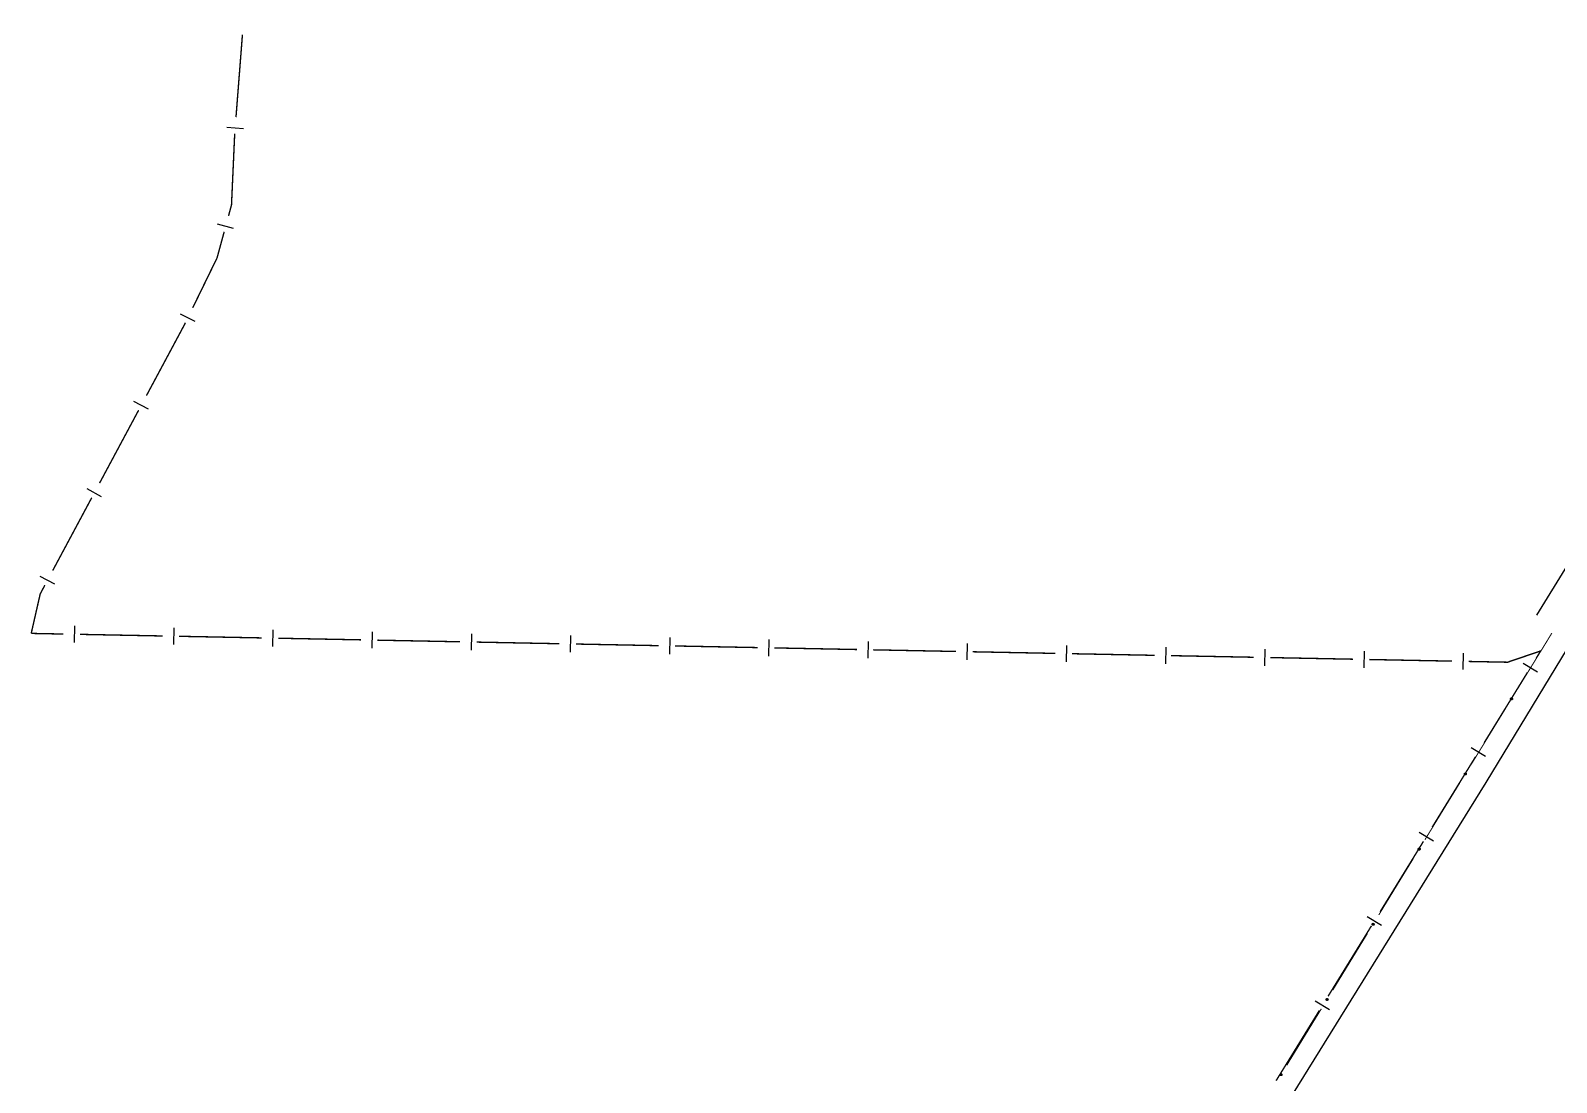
# Model space of a CAD drawing. Extents: x 210853 to 212686, y 4878863 to 4882037.
# Drawn here: x 211042.4 to 211319.2, y 4879299 to 4879489.9 of the extents above; entities that cross this region are included whole.
import ezdxf

# ---------------------------------------------------------------- set-up
doc = ezdxf.new("R2010")
doc.units = 0
doc.header["$LTSCALE"] = 1.5
doc.header["$MEASUREMENT"] = 0
for name, color, linetype in [('LM-LIM-SETORES-BAIRROS', 250, 'CONTINUOUS'), ('SV-EIXO-ROD-ESTR', 7, 'CONTINUOUS'), ('SV-EST-MUNIC-PAV', 20, 'CONTINUOUS')]:
    doc.layers.add(name, color=color, linetype=linetype)

msp = doc.modelspace()

# ---------------------------------------------------------------- linework, layer by layer
at = {"layer": 'LM-LIM-SETORES-BAIRROS', "const_width": 0.25}
for points in [[(211079.640292, 4879474.1921), (211080.809905, 4879489.146431)], [(211078.826378, 4879458.265691), (211079.407747, 4879471.201149)], [(211078.286597, 4879456.286493), (211078.812832, 4879458.216021)], [(211078.812832, 4879458.216021), (211078.826378, 4879458.265691)], [(211076.201803, 4879448.642249), (211077.497245, 4879453.392202)], [(211071.783999, 4879439.585751), (211076.168235, 4879448.573436)], [(211076.168235, 4879448.573436), (211076.201803, 4879448.642249)], [(211063.393063, 4879423.66333), (211070.004163, 4879436.00405)], [(211070.004163, 4879436.00405), (211070.369414, 4879436.685852)], [(211070.369414, 4879436.685852), (211070.468728, 4879436.889446)], [(211054.893078, 4879407.79669), (211061.976399, 4879421.01889)], [(211046.393093, 4879391.930051), (211053.476414, 4879405.152251)], [(211044.123664, 4879387.693784), (211044.976428, 4879389.285611)], [(211042.489017, 4879380.519499), (211044.080534, 4879387.504493)], [(211044.080534, 4879387.504493), (211044.123664, 4879387.693784)], [(211043.324846, 4879380.503194), (211042.489017, 4879380.519499)], [(211048.323894, 4879380.405641), (211043.324846, 4879380.503194)], [(211066.320468, 4879380.054453), (211051.323323, 4879380.34711)], [(211084.317042, 4879379.703265), (211069.319897, 4879379.995922)], [(211102.313616, 4879379.352077), (211087.316471, 4879379.644733)], [(211120.310189, 4879379.000888), (211105.313045, 4879379.293545)], [(211138.306763, 4879378.6497), (211123.309618, 4879378.942357)], [(211156.303337, 4879378.298512), (211141.306192, 4879378.591169)], [(211174.299911, 4879377.947324), (211159.302766, 4879378.239981)], [(211192.296484, 4879377.596136), (211177.29934, 4879377.888792)], [(211210.293058, 4879377.244947), (211195.295913, 4879377.537604)], [(211228.289632, 4879376.893759), (211213.292487, 4879377.186416)], [(211246.286206, 4879376.542571), (211231.289061, 4879376.835228)], [(211264.282779, 4879376.191383), (211249.285635, 4879376.48404)], [(211282.279353, 4879375.840195), (211267.282208, 4879376.132852)], [(211300.275927, 4879375.489006), (211285.278782, 4879375.781663)], [(211310.338308, 4879375.292647), (211303.275356, 4879375.430475)], [(211311.224003, 4879375.594451), (211310.338308, 4879375.292647)], [(211316.35042, 4879377.341294), (211311.224003, 4879375.594451)], [(211315.519945, 4879375.992299), (211316.044191, 4879376.843866)], [(211316.044191, 4879376.843866), (211316.35042, 4879377.341294)], [(211306.083519, 4879360.664094), (211313.947207, 4879373.437598)], [(211296.647092, 4879345.335889), (211304.510781, 4879358.109393)], [(211287.210666, 4879330.007684), (211295.074355, 4879342.781188)], [(211277.77424, 4879314.67948), (211285.637929, 4879327.452984)], [(211268.337814, 4879299.351275), (211276.201503, 4879312.124779)]]:
    msp.add_lwpolyline(points, dxfattribs=at)
at = {"layer": 'LM-LIM-SETORES-BAIRROS'}
for points in [[(211080.979777, 4879472.081228), (211077.98891, 4879472.31515)], [(211079.207508, 4879453.96229), (211076.313216, 4879454.751642)], [(211072.255304, 4879437.130579), (211069.558999, 4879438.44585)], [(211063.77084, 4879421.192038), (211061.1264, 4879422.608702)], [(211055.270855, 4879405.325398), (211052.626415, 4879406.742063)], [(211046.77087, 4879389.458759), (211044.12643, 4879390.875423)], [(211050.352779, 4879381.866335), (211050.294248, 4879378.866906)], [(211068.349353, 4879381.515147), (211068.290822, 4879378.515718)], [(211086.345927, 4879381.163958), (211086.287395, 4879378.164529)], [(211104.342501, 4879380.81277), (211104.283969, 4879377.813341)], [(211122.339074, 4879380.461582), (211122.280543, 4879377.462153)], [(211140.335648, 4879380.110394), (211140.277117, 4879377.110965)], [(211158.332222, 4879379.759206), (211158.27369, 4879376.759777)], [(211176.328796, 4879379.408017), (211176.270264, 4879376.408588)], [(211194.325369, 4879379.056829), (211194.266838, 4879376.0574)], [(211212.321943, 4879378.705641), (211212.263412, 4879375.706212)], [(211230.318517, 4879378.354453), (211230.259985, 4879375.355024)], [(211248.315091, 4879378.003265), (211248.256559, 4879375.003836)], [(211266.311664, 4879377.652076), (211266.253133, 4879374.652647)], [(211284.308238, 4879377.300888), (211284.249707, 4879374.301459)], [(211302.304812, 4879376.9497), (211302.24628, 4879373.950271)], [(211315.748803, 4879373.502796), (211313.194103, 4879375.075534)], [(211306.312377, 4879358.174591), (211303.757676, 4879359.747329)], [(211296.875951, 4879342.846386), (211294.32125, 4879344.419124)], [(211287.439525, 4879327.518182), (211284.884824, 4879329.090919)], [(211278.003099, 4879312.189977), (211275.448398, 4879313.762715)]]:
    msp.add_lwpolyline(points, dxfattribs=at)
at = {"layer": 'SV-EIXO-ROD-ESTR', "const_width": 0.18}
for points in [[(211318.37287, 4879380.578279), (211317.854179, 4879379.723317)], [(211317.582113, 4879379.274871), (211312.098225, 4879370.34948)], [(211317.854179, 4879379.723317), (211317.582113, 4879379.274871)], [(211310.004234, 4879366.941372), (211303.722261, 4879356.717047)], [(211301.628271, 4879353.308939), (211295.346298, 4879343.084614)], [(211293.252307, 4879339.676506), (211291.681814, 4879337.120424)], [(211291.190964, 4879336.321533), (211286.982527, 4879329.444704)], [(211291.681814, 4879337.120424), (211291.190964, 4879336.321533)], [(211284.894586, 4879326.032886), (211278.630761, 4879315.797433)], [(211276.542819, 4879312.385616), (211270.278994, 4879302.150163)]]:
    msp.add_lwpolyline(points, dxfattribs=at)
at = {"layer": 'SV-EIXO-ROD-ESTR'}
for points in [[(211311.220237, 4879368.710219), (211311.232272, 4879368.662814), (211311.232922, 4879368.619611), (211311.223092, 4879368.583422), (211311.206067, 4879368.553708), (211311.185226, 4879368.52527), (211311.157889, 4879368.501234), (211311.121638, 4879368.481279), (211311.074169, 4879368.468873), (211311.029868, 4879368.471116), (211310.993873, 4879368.478855), (211310.961866, 4879368.494823), (211310.93458, 4879368.515532), (211310.910552, 4879368.544754), (211310.890688, 4879368.581689), (211310.879368, 4879368.629722), (211310.879022, 4879368.672081), (211310.889448, 4879368.706836), (211310.905706, 4879368.738911), (211310.927331, 4879368.767689), (211310.954302, 4879368.791128), (211310.991525, 4879368.811061), (211311.039082, 4879368.821606), (211311.081326, 4879368.822433), (211311.116218, 4879368.812497), (211311.147436, 4879368.795781), (211311.176213, 4879368.775225), (211311.201518, 4879368.74875), (211311.220237, 4879368.710219)], [(211302.844274, 4879355.077786), (211302.856309, 4879355.030381), (211302.856958, 4879354.987178), (211302.847129, 4879354.950989), (211302.830104, 4879354.921274), (211302.809263, 4879354.892837), (211302.781925, 4879354.868801), (211302.745674, 4879354.848846), (211302.698206, 4879354.836439), (211302.653905, 4879354.838683), (211302.617909, 4879354.846421), (211302.585903, 4879354.86239), (211302.558616, 4879354.883099), (211302.534589, 4879354.912321), (211302.514724, 4879354.949255), (211302.503405, 4879354.997289), (211302.503058, 4879355.039648), (211302.513485, 4879355.074402), (211302.529742, 4879355.106478), (211302.551367, 4879355.135256), (211302.578338, 4879355.158695), (211302.615562, 4879355.178628), (211302.663119, 4879355.189172), (211302.705363, 4879355.19), (211302.740254, 4879355.180064), (211302.771473, 4879355.163348), (211302.80025, 4879355.142791), (211302.825555, 4879355.116317), (211302.844274, 4879355.077786)], [(211294.468311, 4879341.445352), (211294.480345, 4879341.397948), (211294.480995, 4879341.354745), (211294.471165, 4879341.318556), (211294.45414, 4879341.288841), (211294.433299, 4879341.260403), (211294.405962, 4879341.236368), (211294.369711, 4879341.216412), (211294.322242, 4879341.204006), (211294.277941, 4879341.20625), (211294.241946, 4879341.213988), (211294.209939, 4879341.229956), (211294.182653, 4879341.250665), (211294.158625, 4879341.279888), (211294.138761, 4879341.316822), (211294.127441, 4879341.364855), (211294.127095, 4879341.407215), (211294.137522, 4879341.441969), (211294.153779, 4879341.474045), (211294.175404, 4879341.502823), (211294.202375, 4879341.526261), (211294.239598, 4879341.546195), (211294.287155, 4879341.556739), (211294.329399, 4879341.557567), (211294.364291, 4879341.547631), (211294.39551, 4879341.530915), (211294.424286, 4879341.510358), (211294.449591, 4879341.483883), (211294.468311, 4879341.445352)], [(211286.107449, 4879327.803888), (211286.119568, 4879327.756505), (211286.120294, 4879327.713303), (211286.110529, 4879327.677096), (211286.093557, 4879327.647351), (211286.072766, 4879327.618877), (211286.045471, 4879327.594793), (211286.009256, 4879327.574773), (211285.961809, 4879327.562283), (211285.917504, 4879327.564448), (211285.881496, 4879327.572122), (211285.849461, 4879327.588034), (211285.822137, 4879327.608694), (211285.798058, 4879327.637874), (211285.778128, 4879327.674773), (211285.766723, 4879327.722786), (211285.766302, 4879327.765145), (211285.776667, 4879327.799918), (211285.792867, 4879327.832022), (211285.814441, 4879327.860838), (211285.841371, 4879327.884325), (211285.878558, 4879327.904324), (211285.926097, 4879327.914953), (211285.968339, 4879327.915855), (211286.003248, 4879327.905981), (211286.034497, 4879327.889321), (211286.06331, 4879327.868815), (211286.088662, 4879327.842385), (211286.107449, 4879327.803888)], [(211277.755683, 4879314.156617), (211277.767801, 4879314.109234), (211277.768528, 4879314.066032), (211277.758762, 4879314.029826), (211277.74179, 4879314.000081), (211277.721, 4879313.971606), (211277.693705, 4879313.947522), (211277.657489, 4879313.927502), (211277.610043, 4879313.915012), (211277.565738, 4879313.917177), (211277.529729, 4879313.924852), (211277.497694, 4879313.940763), (211277.470371, 4879313.961423), (211277.446291, 4879313.990603), (211277.426361, 4879314.027502), (211277.414957, 4879314.075516), (211277.414535, 4879314.117874), (211277.4249, 4879314.152647), (211277.441101, 4879314.184751), (211277.462674, 4879314.213567), (211277.489604, 4879314.237054), (211277.526792, 4879314.257054), (211277.57433, 4879314.267682), (211277.616573, 4879314.268585), (211277.651482, 4879314.258711), (211277.68273, 4879314.24205), (211277.711543, 4879314.221544), (211277.736895, 4879314.195115), (211277.755683, 4879314.156617)], [(211269.396339, 4879300.512945), (211269.40806, 4879300.465462), (211269.408425, 4879300.422256), (211269.398357, 4879300.386132), (211269.381137, 4879300.356531), (211269.360109, 4879300.328231), (211269.332614, 4879300.304376), (211269.296232, 4879300.28466), (211269.248683, 4879300.272567), (211269.204398, 4879300.275102), (211269.168454, 4879300.283078), (211269.136553, 4879300.299257), (211269.109404, 4879300.320145), (211269.085569, 4879300.349525), (211269.065949, 4879300.386589), (211269.054946, 4879300.434696), (211269.054879, 4879300.477057), (211269.065534, 4879300.511742), (211269.082003, 4879300.54371), (211269.103817, 4879300.572344), (211269.130942, 4879300.595605), (211269.168296, 4879300.615293), (211269.215921, 4879300.625523), (211269.25817, 4879300.626073), (211269.292995, 4879300.615907), (211269.324103, 4879300.598985), (211269.352744, 4879300.57824), (211269.377874, 4879300.551599), (211269.396339, 4879300.512945)]]:
    msp.add_lwpolyline(points, close=True, dxfattribs=at)
for points in [[(211310.927331, 4879368.767689), (211310.879022, 4879368.672081)], [(211310.954302, 4879368.791128), (211310.879368, 4879368.629722)], [(211310.939086, 4879368.775378), (211310.882137, 4879368.656624)], [(211310.972058, 4879368.795157), (211310.888693, 4879368.612558)], [(211310.991525, 4879368.811061), (211310.890688, 4879368.581689)], [(211311.014597, 4879368.812261), (211310.901778, 4879368.566083)], [(211311.039082, 4879368.821606), (211310.910552, 4879368.544754)], [(211311.058215, 4879368.820695), (211310.924148, 4879368.534722)], [(211311.081326, 4879368.822433), (211310.93458, 4879368.515532)], [(211311.0963, 4879368.814911), (211310.949375, 4879368.508011)], [(211311.116218, 4879368.812497), (211310.961866, 4879368.494823)], [(211311.1301, 4879368.802152), (211310.976564, 4879368.489705)], [(211311.147436, 4879368.795781), (211310.993873, 4879368.478855)], [(211311.160776, 4879368.781702), (211311.015994, 4879368.47829)], [(211311.176213, 4879368.775225), (211311.029868, 4879368.471116)], [(211311.186269, 4879368.758031), (211311.054794, 4879368.473669)], [(211311.201518, 4879368.74875), (211311.074169, 4879368.468873)], [(211311.208906, 4879368.729709), (211311.098146, 4879368.479063)], [(211311.220237, 4879368.710219), (211311.121638, 4879368.481279)], [(211311.225744, 4879368.684131), (211311.143276, 4879368.497778)], [(211311.232272, 4879368.662814), (211311.157889, 4879368.501234)], [(211311.232749, 4879368.638188), (211311.175351, 4879368.521311)], [(211311.232922, 4879368.619611), (211311.185226, 4879368.52527)], [(211302.551367, 4879355.135256), (211302.503058, 4879355.039648)], [(211302.578338, 4879355.158695), (211302.503405, 4879354.997289)], [(211302.563122, 4879355.142945), (211302.506173, 4879355.024191)], [(211302.596094, 4879355.162724), (211302.51273, 4879354.980125)], [(211302.615562, 4879355.178628), (211302.514724, 4879354.949255)], [(211302.638633, 4879355.179828), (211302.525814, 4879354.93365)], [(211302.663119, 4879355.189172), (211302.534589, 4879354.912321)], [(211302.682251, 4879355.188261), (211302.548184, 4879354.902289)], [(211302.705363, 4879355.19), (211302.558616, 4879354.883099)], [(211302.720337, 4879355.182478), (211302.573412, 4879354.875578)], [(211302.740254, 4879355.180064), (211302.585903, 4879354.86239)], [(211302.754136, 4879355.169718), (211302.6006, 4879354.857272)], [(211302.771473, 4879355.163348), (211302.617909, 4879354.846421)], [(211302.784812, 4879355.149269), (211302.640031, 4879354.845857)], [(211302.80025, 4879355.142791), (211302.653905, 4879354.838683)], [(211302.810306, 4879355.125598), (211302.67883, 4879354.841236)], [(211302.825555, 4879355.116317), (211302.698206, 4879354.836439)], [(211302.832942, 4879355.097276), (211302.722182, 4879354.84663)], [(211302.844274, 4879355.077786), (211302.745674, 4879354.848846)], [(211302.84978, 4879355.051698), (211302.767312, 4879354.865345)], [(211302.856309, 4879355.030381), (211302.781925, 4879354.868801)], [(211302.856785, 4879355.005755), (211302.799388, 4879354.888878)], [(211302.856958, 4879354.987178), (211302.809263, 4879354.892837)], [(211294.175404, 4879341.502823), (211294.127095, 4879341.407215)], [(211294.202375, 4879341.526261), (211294.127441, 4879341.364855)], [(211294.187159, 4879341.510512), (211294.13021, 4879341.391758)], [(211294.220131, 4879341.530291), (211294.136767, 4879341.347692)], [(211294.239598, 4879341.546195), (211294.138761, 4879341.316822)], [(211294.26267, 4879341.547395), (211294.149851, 4879341.301217)], [(211294.287155, 4879341.556739), (211294.158625, 4879341.279888)], [(211294.306288, 4879341.555828), (211294.172221, 4879341.269855)], [(211294.329399, 4879341.557567), (211294.182653, 4879341.250665)], [(211294.344373, 4879341.550044), (211294.197449, 4879341.243145)], [(211294.364291, 4879341.547631), (211294.209939, 4879341.229956)], [(211294.378173, 4879341.537285), (211294.224637, 4879341.224838)], [(211294.39551, 4879341.530915), (211294.241946, 4879341.213988)], [(211294.408849, 4879341.516836), (211294.264067, 4879341.213424)], [(211294.424286, 4879341.510358), (211294.277941, 4879341.20625)], [(211294.434342, 4879341.493165), (211294.302867, 4879341.208803)], [(211294.449591, 4879341.483883), (211294.322242, 4879341.204006)], [(211294.456979, 4879341.464843), (211294.346219, 4879341.214197)], [(211294.468311, 4879341.445352), (211294.369711, 4879341.216412)], [(211294.473817, 4879341.419264), (211294.391349, 4879341.232912)], [(211294.480345, 4879341.397948), (211294.405962, 4879341.236368)], [(211294.480822, 4879341.373321), (211294.423424, 4879341.256445)], [(211294.480995, 4879341.354745), (211294.433299, 4879341.260403)], [(211285.814441, 4879327.860838), (211285.766302, 4879327.765145)], [(211285.841371, 4879327.884325), (211285.766723, 4879327.722786)], [(211285.826182, 4879327.868548), (211285.769444, 4879327.749693)], [(211285.859119, 4879327.888385), (211285.776079, 4879327.705639)], [(211285.878558, 4879327.904324), (211285.778128, 4879327.674773)], [(211285.901628, 4879327.905565), (211285.789246, 4879327.659187)], [(211285.926097, 4879327.914953), (211285.798058, 4879327.637874)], [(211285.945231, 4879327.914076), (211285.811671, 4879327.627866)], [(211285.968339, 4879327.915855), (211285.822137, 4879327.608694)], [(211285.983326, 4879327.90836), (211285.836946, 4879327.6012)], [(211286.003248, 4879327.905981), (211285.849461, 4879327.588034)], [(211286.017148, 4879327.89566), (211285.864167, 4879327.582942)], [(211286.034497, 4879327.889321), (211285.881496, 4879327.572122)], [(211286.047861, 4879327.875265), (211285.903618, 4879327.571597)], [(211286.06331, 4879327.868815), (211285.917504, 4879327.564448)], [(211286.073396, 4879327.85164), (211285.942425, 4879327.567045)], [(211286.088662, 4879327.842385), (211285.961809, 4879327.562283)], [(211286.096083, 4879327.823358), (211285.985768, 4879327.572516)], [(211286.107449, 4879327.803888), (211286.009256, 4879327.574773)], [(211286.113002, 4879327.77781), (211286.030865, 4879327.591311)], [(211286.119568, 4879327.756505), (211286.045471, 4879327.594793)], [(211286.120088, 4879327.731879), (211286.062898, 4879327.614901)], [(211286.120294, 4879327.713303), (211286.072766, 4879327.618877)], [(211277.462674, 4879314.213567), (211277.414535, 4879314.117874)], [(211277.489604, 4879314.237054), (211277.414957, 4879314.075516)], [(211277.474416, 4879314.221277), (211277.417678, 4879314.102423)], [(211277.507353, 4879314.241115), (211277.424313, 4879314.058368)], [(211277.526792, 4879314.257054), (211277.426361, 4879314.027502)], [(211277.549861, 4879314.258294), (211277.437479, 4879314.011917)], [(211277.57433, 4879314.267682), (211277.446291, 4879313.990603)], [(211277.593464, 4879314.266805), (211277.459905, 4879313.980595)], [(211277.616573, 4879314.268585), (211277.470371, 4879313.961423)], [(211277.63156, 4879314.261089), (211277.48518, 4879313.953929)], [(211277.651482, 4879314.258711), (211277.497694, 4879313.940763)], [(211277.665382, 4879314.24839), (211277.512401, 4879313.935671)], [(211277.68273, 4879314.24205), (211277.529729, 4879313.924852)], [(211277.696094, 4879314.227995), (211277.551851, 4879313.924327)], [(211277.711543, 4879314.221544), (211277.565738, 4879313.917177)], [(211277.72163, 4879314.204369), (211277.590659, 4879313.919774)], [(211277.736895, 4879314.195115), (211277.610043, 4879313.915012)], [(211277.744316, 4879314.176087), (211277.634001, 4879313.925245)], [(211277.755683, 4879314.156617), (211277.657489, 4879313.927502)], [(211277.761235, 4879314.130539), (211277.679098, 4879313.94404)], [(211277.767801, 4879314.109234), (211277.693705, 4879313.947522)], [(211277.768322, 4879314.084608), (211277.711132, 4879313.96763)], [(211277.768528, 4879314.066032), (211277.721, 4879313.971606)], [(211269.103817, 4879300.572344), (211269.054879, 4879300.477057)], [(211269.130942, 4879300.595605), (211269.054946, 4879300.434696)], [(211269.115622, 4879300.579956), (211269.057892, 4879300.46158)], [(211269.148724, 4879300.599517), (211269.064158, 4879300.417471)], [(211269.168296, 4879300.615293), (211269.065949, 4879300.386589)], [(211269.191375, 4879300.61634), (211269.076936, 4879300.370911)], [(211269.215921, 4879300.625523), (211269.085569, 4879300.349525)], [(211269.235047, 4879300.624486), (211269.099099, 4879300.339403)], [(211269.25817, 4879300.626073), (211269.109404, 4879300.320145)], [(211269.273094, 4879300.618452), (211269.12415, 4879300.312527)], [(211269.292995, 4879300.615907), (211269.136553, 4879300.299257)], [(211269.306808, 4879300.60547), (211269.151217, 4879300.294042)], [(211269.324103, 4879300.598985), (211269.168454, 4879300.283078)], [(211269.337349, 4879300.584819), (211269.190571, 4879300.282368)], [(211269.352744, 4879300.57824), (211269.204398, 4879300.275102)], [(211269.362686, 4879300.56098), (211269.22934, 4879300.277491)], [(211269.377874, 4879300.551599), (211269.248683, 4879300.272567)], [(211269.385135, 4879300.53251), (211269.272726, 4879300.282599)], [(211269.396339, 4879300.512945), (211269.296232, 4879300.28466)], [(211269.401673, 4879300.486822), (211269.317978, 4879300.301016)], [(211269.40806, 4879300.465462), (211269.332614, 4879300.304376)], [(211269.408375, 4879300.440833), (211269.350208, 4879300.324337)], [(211269.408425, 4879300.422256), (211269.360109, 4879300.328231)]]:
    msp.add_lwpolyline(points, dxfattribs=at)
at = {"layer": 'SV-EST-MUNIC-PAV', "linetype": 'Continuous'}
for points in [[(211315.6452, 4879383.850672, 11.044845), (211379.427296, 4879487.437193, 11.044845), (211419.974565, 4879553.527039, 10.984767), (211508.783806, 4879697.81512, 12.262037), (211581.774019, 4879817.686218, 12.13431), (211593.698826, 4879837.458303, 12.183435)], [(211234.394128, 4879237.20339, 9.745816), (211306.461091, 4879353.442822, 10.060425), (211382.135665, 4879478.141754, 10.963655)]]:
    msp.add_polyline3d(points, dxfattribs=at)

doc.saveas('drawing.dxf')
